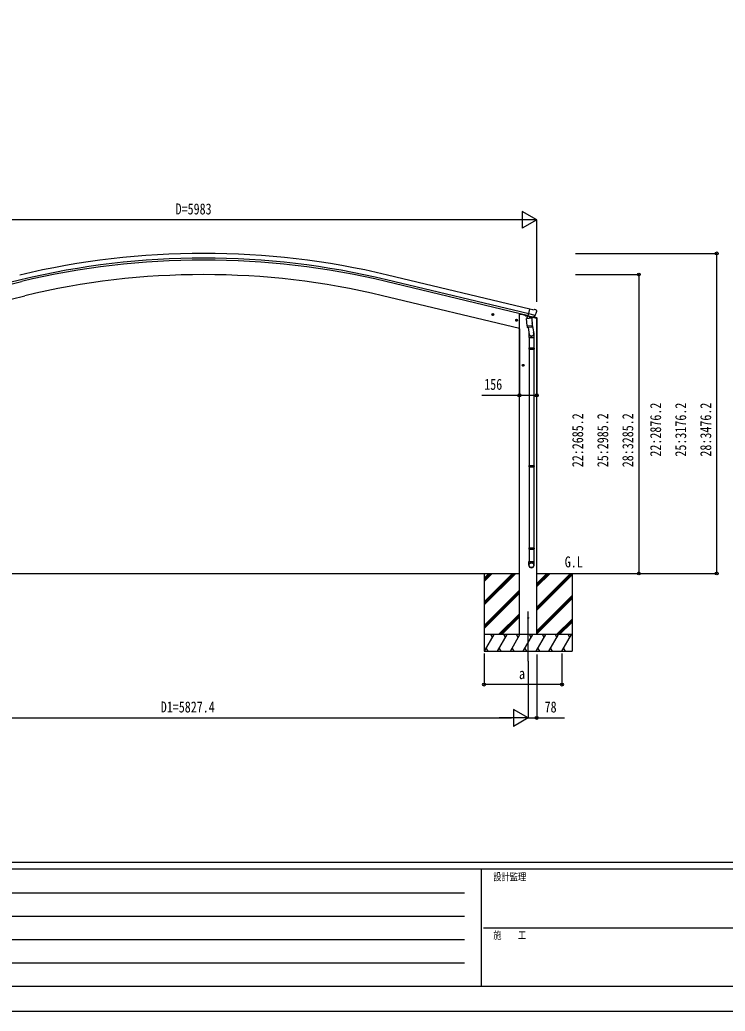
# Model space of a CAD drawing. Units: millimetres, scale not verified. Extents: x -12615 to 12615, y -8910 to 8910.
# Drawn here: x -8058 to -1722, y -8910 to 0 of the extents above; entities that cross this region are included whole.
import ezdxf
from ezdxf.enums import TextEntityAlignment as Align

# ---------------------------------------------------------------- set-up
doc = ezdxf.new("R2010")
doc.units = ezdxf.units.MM
doc.header["$LTSCALE"] = 50
for name, color, linetype in [('0-2_USER1', 3, 'Continuous'), ('0-4_YKK_12', 2, 'Continuous'), ('0-5_YKK_13', 4, 'Continuous'), ('0-6_YKK_A1', 4, 'Continuous'), ('0-7_YKK_D', 6, 'Continuous'), ('0-8_YKK_ZWAK', 7, 'Continuous')]:
    doc.layers.add(name, color=color, linetype=linetype)
doc.styles.add('ＭＳ ゴシック', font='')
doc.styles.get('ＭＳ ゴシック').set_extended_font_data('MS Gothic')

msp = doc.modelspace()

# ---------------------------------------------------------------- linework, layer by layer
at = {"layer": '0-4_YKK_12'}
msp.add_line((-3492.8, -5763.82), (-3492.8, -5318.37), dxfattribs=at)
at = {"layer": '0-5_YKK_13'}
for p, q in [((-3799.54, -2651.18), (-3818.98, -2646.51)), ((-3816.56, -2647.09), (-3811.39, -2641.65)), ((-3814.43, -2654.29), (-3816.56, -2647.09)), ((-3811.6, -2658.57), (-3806.93, -2639.12)), ((-3811.39, -2641.65), (-3804.09, -2643.4)), ((-3804.09, -2643.4), (-3801.96, -2650.59)), ((-3517.3, -2653.12), (-3517.3, -2656.27)), ((-3495.26, -2665.51), (-3513.46, -2661.13)), ((-3491.57, -2661.27), (-3504.89, -2676.59)), ((-3490.63, -2661.2), (-3491.57, -2661.27)), ((-3487.55, -2663.68), (-3489.08, -2663.31)), ((-3450.84, -2672.49), (-3487.55, -2663.68)), ((-3428.92, -2657.48), (-3486.42, -2643.68)), ((-3481.6, -2665.5), (-3480.57, -2680.11)), ((-3449.92, -2605.86), (-3475.85, -2599.64)), ((-3448.48, -2672.96), (-3456, -2671.16)), ((-3452.68, -2672.71), (-3452.63, -2673.46)), ((-3449.31, -2672.85), (-3450.84, -2672.49)), ((-3449.92, -2605.86), (-3436.66, -2603.16)), ((-3445.77, -2672.39), (-3429.39, -2657.9)), ((-3441.98, -2669.04), (-3415.04, -2675.51)), ((-3422.18, -2606.35), (-3435.36, -2603.19)), ((-3419.08, -2608.6), (-3415.22, -2614.9)), ((-3414.86, -2617.18), (-3415.14, -2618.33)), ((-3585.62, -2702.53), (-3605.06, -2697.87)), ((-3602.64, -2698.45), (-3597.47, -2693)), ((-3600.51, -2705.64), (-3602.64, -2698.45)), ((-3597.67, -2709.92), (-3593, -2690.48)), ((-3597.47, -2693), (-3590.17, -2694.76)), ((-3590.17, -2694.76), (-3588.04, -2701.95)), ((-3505.99, -2683.04), (-3460.3, -2679.84)), ((-3501.32, -2749.87), (-3505.99, -2683.04)), ((-3504.89, -2676.59), (-3504.44, -2682.93)), ((-3501.32, -2749.87), (-3455.63, -2746.68)), ((-3501.3, -2749.87), (-3500.42, -2762.57)), ((-3456.61, -2761.28), (-3498.31, -2764.2)), ((-3453.38, -2674.5), (-3479.2, -2680.93)), ((-3462.08, -2676.66), (-3461.85, -2679.95)), ((-3460.3, -2679.84), (-3455.63, -2746.68)), ((-3457.36, -2721.91), (-3441.45, -2818.08)), ((-3454.77, -2759.15), (-3455.64, -2746.68)), ((-3412.74, -2685.31), (-3455.55, -2675.04)), ((-3455.16, -2760.5), (-3455.16, -2760.5)), ((-3412.74, -2678.42), (-3412.74, -2685.31)), ((-3492.88, -2763.82), (-3482.15, -2827.41)), ((-3485.3, -2820.59), (-3485.3, -2855.24)), ((-3439.3, -2855.24), (-3439.3, -2820.89)), ((-3485.3, -2855.24), (-3439.3, -2855.24)), ((-3483.3, -2855.24), (-3483.3, -2949.24)), ((-3441.3, -2855.24), (-3441.3, -2949.24)), ((-3485.3, -2951.24), (-3484.3, -2949.24)), ((-3485.3, -2951.24), (-3439.3, -2951.24)), ((-3485.3, -2951.24), (-3485.3, -2959.24)), ((-3485.3, -2959.24), (-3439.3, -2959.24)), ((-3485.3, -2959.24), (-3484.3, -2961.24)), ((-3484.3, -2949.24), (-3440.3, -2949.24)), ((-3484.3, -2961.24), (-3440.3, -2961.24)), ((-3483.3, -2961.24), (-3483.3, -4005.43)), ((-3441.3, -2961.24), (-3441.3, -4005.43)), ((-3439.3, -2951.24), (-3440.3, -2949.24)), ((-3546.8, -3105.11), (-3526.8, -3105.11)), ((-3543.3, -3101.36), (-3536.8, -3097.61)), ((-3536.8, -3115.11), (-3536.8, -3095.11)), ((-3536.8, -3097.61), (-3530.3, -3101.36)), ((-3530.3, -3108.87), (-3536.8, -3112.62)), ((-3530.3, -3101.36), (-3530.3, -3108.87)), ((-3485.3, -4007.43), (-3484.3, -4005.43)), ((-3485.3, -4007.43), (-3439.3, -4007.43)), ((-3485.3, -4007.43), (-3485.3, -4015.43)), ((-3484.3, -4005.43), (-3440.3, -4005.43)), ((-3439.3, -4007.43), (-3440.3, -4005.43)), ((-3485.3, -4015.43), (-3439.3, -4015.43)), ((-3485.3, -4015.43), (-3484.3, -4017.43)), ((-3484.3, -4017.43), (-3440.3, -4017.43)), ((-3483.3, -4017.43), (-3483.3, -4745.62)), ((-3441.3, -4017.43), (-3441.3, -4745.62)), ((-3485.3, -4747.62), (-3484.3, -4745.62)), ((-3485.3, -4747.62), (-3439.3, -4747.62)), ((-3485.3, -4747.62), (-3485.3, -4755.62)), ((-3485.3, -4755.62), (-3439.3, -4755.62)), ((-3485.3, -4755.62), (-3484.3, -4757.62)), ((-3484.3, -4745.62), (-3440.3, -4745.62)), ((-3484.3, -4757.62), (-3440.3, -4757.62)), ((-3483.3, -4757.62), (-3483.3, -4867.62)), ((-3441.3, -4757.62), (-3441.3, -4867.62)), ((-3439.3, -4747.62), (-3440.3, -4745.62)), ((-3485.3, -4901.76), (-3485.3, -4867.62)), ((-3485.3, -4867.62), (-3439.3, -4867.62)), ((-3439.3, -4901.76), (-3439.3, -4867.62))]:
    msp.add_line(p, q, dxfattribs=at)
for points in [[(-3801.96, -2650.59), (-3807.13, -2656.04), (-3814.43, -2654.29)], [(-3481.28, -2665.09), (-3491, -2662.75), (-3475.85, -2599.64)], [(-3481.28, -2665.09), (-3481.04, -2665.24), (-3456.27, -2671.18), (-3456, -2671.16)], [(-3428.64, -2656.91), (-3429.23, -2657.75), (-3429.39, -2657.9)], [(-3588.04, -2701.95), (-3593.21, -2707.4), (-3600.51, -2705.64)], [(-3439.3, -2951.24), (-3439.3, -2959.24), (-3440.3, -2961.24)], [(-3536.8, -3112.62), (-3543.3, -3108.87), (-3543.3, -3101.36)], [(-3439.3, -4007.43), (-3439.3, -4015.43), (-3440.3, -4017.43)], [(-3439.3, -4747.62), (-3439.3, -4755.62), (-3440.3, -4757.62)]]:
    msp.add_lwpolyline(points, dxfattribs=at)
for centre, radius in [((-3809.26, -2648.84), 8.5), ((-3809.26, -2648.84), 7.7), ((-3809.26, -2648.84), 6.5), ((-3595.34, -2700.2), 8.5), ((-3595.34, -2700.2), 7.7), ((-3595.34, -2700.2), 6.5), ((-3536.8, -3105.11), 8.5), ((-3536.8, -3105.11), 7.7), ((-3536.8, -3105.11), 6.5), ((-3492.8, -5374.99), 4.5)]:
    msp.add_circle(centre, radius, dxfattribs=at)
for centre, radius, start, end in [((-3512.3, -2656.27), 5, 180, 256.5), ((-3488.96, -2662.82), 0.5, 221.23754, 256.5), ((-3482.19, -2665.58), 0.604, 7.79405, 79.40158), ((-3452.18, -2672.68), 0.5, 76.5, 184), ((-3449.2, -2672.37), 0.5, 256.5, 291.76246), ((-3436.06, -2606.1), 3, 76.5, 101.5), ((-3611.94, -2571.08), 202.4, 334.90875, 346.5), ((-3423.34, -2611.21), 5, 31.5, 76.5), ((-3479.55, -2679.96), 1.03, 188.03431, 289.96103), ((-3456.75, -2759.29), 2, 274, 322.59038), ((-3456.71, -2759.32), 1.95, 322.52234, 4.95983), ((-3453.63, -2673.53), 1, 284, 4), ((-3415.74, -2678.42), 3, 0, 76.5), ((-3498.45, -2762.2), 2, 190.53157, 274), ((-3469.3, -2820.89), 30, 0, 2.54858)]:
    msp.add_arc(centre, radius, start, end, dxfattribs=at)
for centre, major_axis, ratio, start_param, end_param in [((-3447.78, -2670.04), (0.73, -2.92), 0.997631, 5.8041905, 5.8929484), ((-3447.75, -2670.14), (0.73, -2.92), 0.997631, 5.965759, 6.7621801), ((-3417.78, -2616.46), (1.57, -2.57), 0.99628, 0.7835347, 1.5707963), ((-3447.81, -2669.91), (-2.63, 3.16), 0.650902, 2.1145521, 2.1873627), ((-3462.3, -2820.59), (-23, 0), 0.996195, 6.0000678, 10.0103449), ((-3462.3, -2820.59), (-21, 0), 0.996195, 0.3319459, 3.3482706), ((-3462.3, -4900.02), (23, 0), 0.996195, 6.2831853, 9.424778), ((-3462.3, -4901.76), (23, 0), 0.996195, 6.2831853, 9.424778), ((-3462.3, -4901.76), (0, -23.43), 0.981806, 4.712389, 7.8539816)]:
    msp.add_ellipse(centre, major_axis=major_axis, ratio=ratio, start_param=start_param, end_param=end_param, dxfattribs=at)
msp.add_ellipse((-3462.3, -4901.76), major_axis=(-21, 0), ratio=0.996195, dxfattribs=at)
at = {"layer": '0-6_YKK_A1'}
for p, q in [((-3476.24, -2601.27), (-4755.34, -2294.19)), ((-8047.58, -2336.16), (-9326.68, -2643.25)), ((-9322.75, -2659.61), (-8043.65, -2352.53)), ((-3490.25, -2659.61), (-4769.35, -2352.53)), ((-3486.32, -2643.25), (-4765.42, -2336.16)), ((-9242.19, -2774.99), (-8013.07, -2479.91)), ((-9242.19, -2774.99), (-8013.07, -2479.91)), ((-3570.8, -2774.99), (-4799.93, -2479.91)), ((-3570.8, -2774.99), (-4799.93, -2479.91)), ((-3570.8, -5524.99), (-3570.8, -2645.61)), ((-3570.8, -2645.61), (-3550.8, -2645.61)), ((-3550.8, -2645.61), (-3517.3, -2653.66)), ((-3415.3, -5524.99), (-3415.3, -2684.82)), ((-9242.19, -4974.99), (-3570.8, -4974.99)), ((-3888.05, -4974.99), (-3888.05, -5674.99)), ((-3888.05, -5230.72), (-3632.32, -4974.99)), ((-3888.05, -5244.86), (-3618.18, -4974.99)), ((-3888.05, -5259.01), (-3604.04, -4974.99)), ((-3888.05, -5046.88), (-3816.17, -4974.99)), ((-3888.05, -5032.73), (-3830.32, -4974.99)), ((-3888.05, -5018.59), (-3844.46, -4974.99)), ((-3415.3, -4974.99), (-2880.09, -4974.99)), ((-3415.3, -5278.47), (-3111.82, -4974.99)), ((-3415.3, -5094.62), (-3295.67, -4974.99)), ((-3415.3, -5080.48), (-3309.82, -4974.99)), ((-3415.3, -5066.34), (-3323.96, -4974.99)), ((-3415.3, -5292.61), (-3098.05, -4975.37)), ((-3415.3, -5306.76), (-3098.05, -4989.51)), ((-3098.05, -4974.99), (-3098.05, -5674.99)), ((-3888.05, -5442.85), (-3570.8, -5125.61)), ((-3888.05, -5456.99), (-3570.8, -5139.75)), ((-3888.05, -5471.14), (-3570.8, -5153.89)), ((-3415.3, -5490.6), (-3098.05, -5173.35)), ((-3415.3, -5504.74), (-3098.05, -5187.5)), ((-3415.3, -5518.89), (-3098.05, -5201.64)), ((-3758.06, -5524.99), (-3570.8, -5337.74)), ((-3743.92, -5524.99), (-3570.8, -5351.88)), ((-3729.78, -5524.99), (-3570.8, -5366.02)), ((-3237.56, -5524.99), (-3098.05, -5385.49)), ((-3223.42, -5524.99), (-3098.05, -5399.63)), ((-3209.28, -5524.99), (-3098.05, -5413.77)), ((-3098.05, -5524.99), (-3888.05, -5524.99)), ((-3882.77, -5674.99), (-3796.16, -5524.99)), ((-3811.16, -5550.97), (-3826.16, -5524.99)), ((-3767.3, -5674.99), (-3680.69, -5524.99)), ((-3695.69, -5550.98), (-3710.7, -5524.99)), ((-3651.83, -5674.99), (-3565.22, -5524.99)), ((-3580.22, -5550.98), (-3595.23, -5524.99)), ((-3415.3, -5524.99), (-3570.8, -5524.99)), ((-3536.36, -5674.99), (-3449.75, -5524.99)), ((-3464.75, -5550.98), (-3479.76, -5524.99)), ((-3420.89, -5674.99), (-3334.28, -5524.99)), ((-3349.28, -5550.98), (-3364.28, -5524.99)), ((-3305.42, -5674.99), (-3218.81, -5524.99)), ((-3248.81, -5524.99), (-3233.81, -5550.98)), ((-3189.95, -5674.99), (-3103.34, -5524.99)), ((-3118.34, -5550.98), (-3133.34, -5524.99)), ((-3888.05, -5674.99), (-3098.05, -5674.99)), ((-3867.77, -5649.01), (-3852.77, -5674.99)), ((-3752.3, -5649.01), (-3737.3, -5674.99)), ((-3636.83, -5649.01), (-3621.83, -5674.99)), ((-3521.36, -5649.01), (-3506.36, -5674.99)), ((-3405.89, -5649.01), (-3390.89, -5674.99)), ((-3290.42, -5649.02), (-3275.42, -5674.99)), ((-3174.95, -5649.01), (-3159.95, -5674.99))]:
    msp.add_line(p, q, dxfattribs=at)
for radius in [7073, 7029.83, 7013, 6882, 6882]:
    msp.add_arc((-6406.5, -9171.76), radius, 76.5, 103.5, dxfattribs=at)
at = {"layer": '0-7_YKK_D'}
for p, q in [((-3414.8, -1798.76), (-3544.71, -1723.76)), ((-3544.71, -1723.76), (-3544.71, -1873.76)), ((-3564.8, -1798.76), (-9248.19, -1798.76)), ((-3414.8, -1798.76), (-3674.61, -1798.76)), ((-3414.8, -1798.76), (-3544.71, -1873.76)), ((-3414.8, -2536.03), (-3414.8, -1797.76)), ((-3068.05, -2098.76), (-1797.05, -2098.76)), ((-1798.05, -4974.99), (-1798.05, -2098.76)), ((-3068.05, -2289.76), (-2497.05, -2289.76)), ((-2498.05, -2289.76), (-2498.05, -4974.99)), ((-3415.3, -2685.7), (-3415.3, -3375.99)), ((-3570.8, -2775.99), (-3570.8, -3375.99)), ((-2879.09, -4974.99), (-1797.05, -4974.99)), ((-2878.09, -4974.99), (-2497.05, -4974.99)), ((-3888.05, -5696.46), (-3888.05, -5975.99)), ((-3188.05, -5696.46), (-3188.05, -5975.99)), ((-3492.8, -5764.82), (-3492.8, -6275.99)), ((-3415.3, -5705), (-3415.3, -6275.99)), ((-3188.05, -5974.99), (-3888.05, -5974.99)), ((-3492.8, -6001.85), (-3492.8, -6275.99)), ((-3492.8, -6274.99), (-3622.71, -6199.99)), ((-3622.71, -6199.99), (-3622.71, -6349.99)), ((-9170.19, -6274.99), (-3642.8, -6274.99)), ((-3492.8, -6274.99), (-3752.61, -6274.99)), ((-3492.8, -6274.99), (-3622.71, -6349.99))]:
    msp.add_line(p, q, dxfattribs=at)
for points in [[(-3415.3, -3374.99), (-3570.8, -3374.99), (-3906.6, -3374.99)], [(-3492.8, -6274.99), (-3415.3, -6274.99), (-3165.9, -6274.99)]]:
    msp.add_lwpolyline(points, dxfattribs=at)
for centre in [(-1798.05, -2098.76), (-2498.05, -2289.76), (-3570.8, -3374.99), (-3415.3, -3374.99), (-2498.05, -4974.99), (-1798.05, -4974.99), (-3888.05, -5974.99), (-3188.05, -5974.99), (-3415.3, -6274.99)]:
    msp.add_circle(centre, 12.75, dxfattribs=at)
at = {"layer": '0-8_YKK_ZWAK'}
for p, q in [((11685.06, -7575), (-11714.94, -7575)), ((-3914.94, -7635), (-11714.94, -7635)), ((-3914.94, -7635), (-3914.94, -8685)), ((-14.94, -7635), (-3914.94, -7635)), ((-11587.44, -7845), (-4064.94, -7845)), ((-11587.44, -8055), (-4064.94, -8055)), ((-3892.44, -8160), (-14.94, -8160)), ((-11587.44, -8265), (-4064.94, -8265)), ((-11587.44, -8475), (-4064.94, -8475)), ((-11714.94, -8685), (-3914.94, -8685)), ((-3914.94, -8685), (-14.94, -8685))]:
    msp.add_line(p, q, dxfattribs=at)
msp.add_lwpolyline([(-12615, -8910), (12615, -8910), (12615, 8910), (-12615, 8910)], close=True, dxfattribs=at)

# ---------------------------------------------------------------- texts
at = {"layer": '0-2_USER1', "style": 'ＭＳ ゴシック', "width": 0.8}
msp.add_text('G.L', height=98.97, dxfattribs=at).set_placement((-3163, -4951), align=Align.BOTTOM_LEFT)
at = {"layer": '0-7_YKK_D', "style": 'ＭＳ ゴシック', "width": 0.8}
for s, p in [('D=5983', (-6658.5, -1778.76)), ('156', (-3886.6, -3354.99)), ('a', (-3574.05, -5954.99)), ('D1=5827.4', (-6791.7, -6254.99)), ('78', (-3344.3, -6254.99))]:
    msp.add_text(s, height=98.97, dxfattribs=at).set_placement(p, align=Align.BOTTOM_LEFT)
for s, p in [('22:2876.2', (-2268.05, -3925.68)), ('25:3176.2', (-2043.05, -3925.68)), ('28:3476.2', (-1818.05, -3925.68)), ('22:2685.2', (-2968.05, -4021.18)), ('25:2985.2', (-2743.05, -4021.18)), ('28:3285.2', (-2518.05, -4021.18))]:
    msp.add_text(s, height=98.97, rotation=90, dxfattribs=at).set_placement(p, align=Align.BOTTOM_LEFT)
at = {"layer": '0-8_YKK_ZWAK', "style": 'ＭＳ ゴシック', "width": 0.8}
for s, p in [('設計監理', (-3804.94, -7755)), ('施\u3000\u3000工', (-3804.94, -8280))]:
    msp.add_text(s, height=65.98, dxfattribs=at).set_placement(p, align=Align.BOTTOM_LEFT)

doc.saveas('drawing.dxf')
